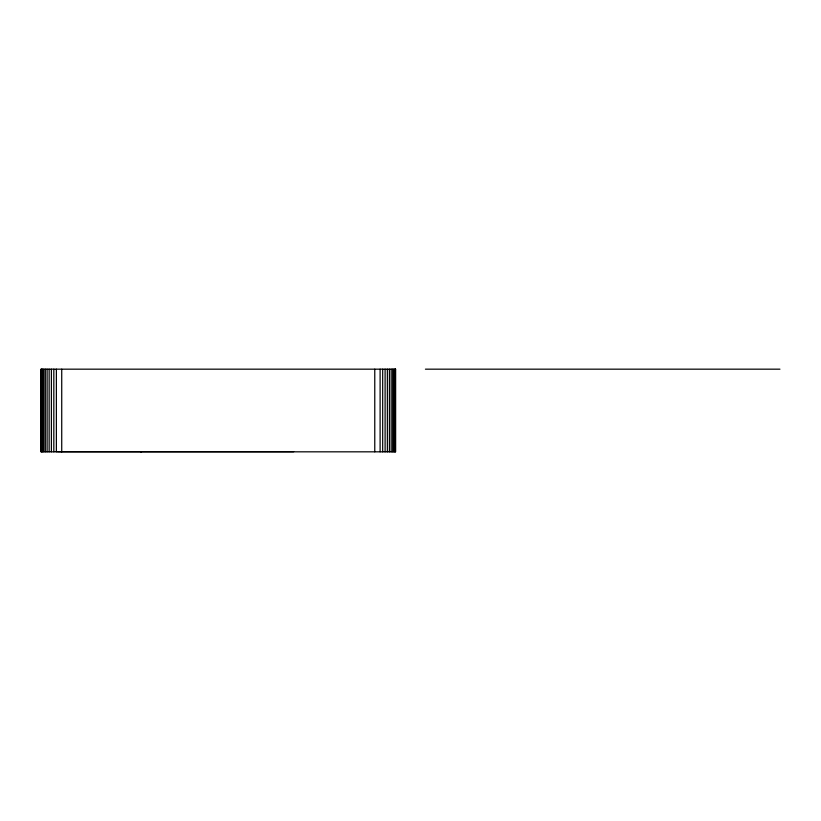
<?xml version="1.0" encoding="UTF-8"?>
<svg xmlns="http://www.w3.org/2000/svg" width="821" height="821" viewBox="0 0 821 821"><rect width="100%" height="100%" fill="white"/><g stroke="black" fill="none" stroke-linecap="round" stroke-linejoin="round"><path stroke-width="1.23" d="M141.479 451.796L140.812 451.796M425.422 369.173L779.95 369.173M57.511 451.694L293.682 451.694M395.445 369.173L395.445 451.827M394.737 369.173L394.737 451.827M393.864 369.173L393.864 451.827M392.674 369.173L392.674 451.827M391.165 369.173L391.165 451.827M389.39 369.173L389.39 451.827M387.358 369.173L387.358 451.827M385.1 369.173L385.1 451.827M382.678 369.173L382.678 451.827M380.113 369.173L380.113 451.827M374.766 369.173L374.766 451.827M61.729 369.173L61.729 451.827M56.372 369.173L56.372 451.827M53.817 369.173L53.817 451.827M51.384 369.173L51.384 451.827M49.137 369.173L49.137 451.827M47.105 369.173L47.105 451.827M45.319 369.173L45.319 451.827M43.821 369.173L43.821 451.827M42.62 369.173L42.62 451.827M41.758 369.173L41.758 451.827M41.183 369.173L41.183 451.827M395.578 369.173L41.05 369.173L41.05 451.827L395.578 451.827L395.578 369.173"/></g></svg>
